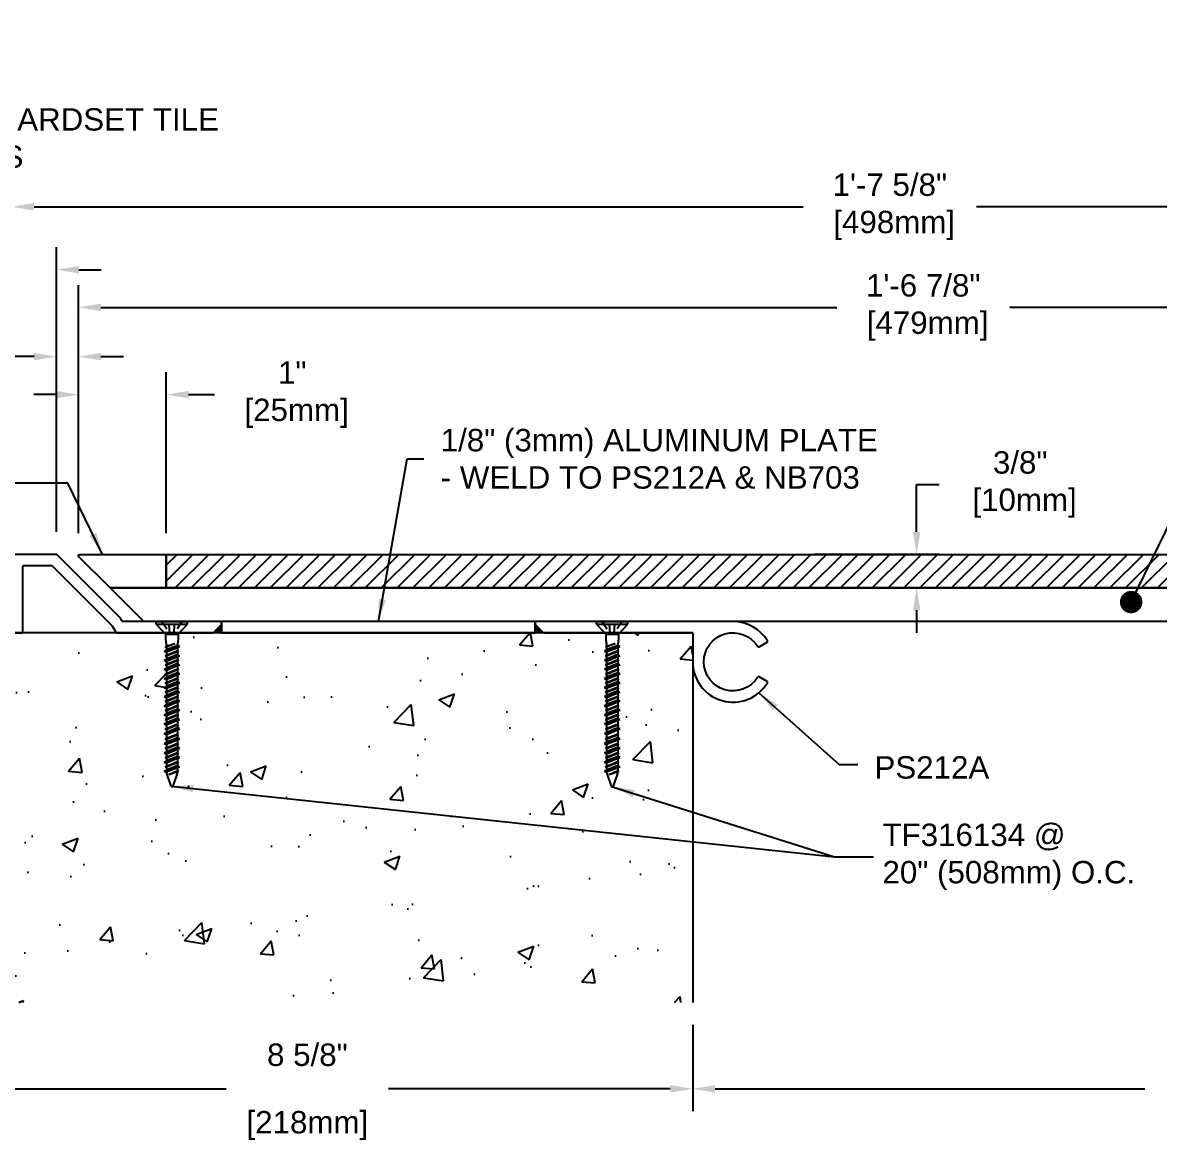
# Model space of a CAD drawing. Header units: inches. Extents: x -16.1 to 44.6, y -3.3 to 9.1.
# Drawn here: x -9.48 to 3.21, y -3.34 to 9.14 of the extents above; entities that cross this region are included whole.
import ezdxf

# ---------------------------------------------------------------- set-up
doc = ezdxf.new("R2010")
doc.units = ezdxf.units.IN
doc.header["$MEASUREMENT"] = 0
doc.linetypes.add('DASHED', pattern=[0.75, 0.5, -0.25])
for name, color, linetype in [('Anchors', 4, 'Continuous'), ('Conditions', 1, 'Continuous'), ('Dimensions', 3, 'Continuous'), ('Metals', 7, 'Continuous'), ('Text', 2, 'Continuous')]:
    doc.layers.add(name, color=color, linetype=linetype)
doc.styles.add('Arial', font='arial.ttf')
doc.dimstyles.new('Arial', dxfattribs={"dimtxt": 0.25, "dimasz": 0.25, "dimexe": 0.25, "dimexo": 0.25, "dimgap": 0.25, "dimtad": 0, "dimtih": 1, "dimtoh": 1, "dimdec": 4, "dimzin": 0, "dimdsep": 46, "dimlunit": 4, "dimtxsty": 'Arial', "dimcen": 0.1875, "dimadec": 0, "dimazin": 0, "dimtfac": 1, "dimtdec": 4, "dimtofl": 0, "dimtmove": 0, "dimatfit": 3, "dimfxl": 0, "dimfrac": 2, "dimtolj": 1, "dimtzin": 0, "dimarcsym": 0})

# ---------------------------------------------------------------- blocks, each defined once
blk = doc.blocks.new('*D0')
at = {"layer": 'Defpoints', "color": 0}
for p in [(-9.1, 6.385), (-9.6, 3.197), (-9.1, 3.207)]:
    blk.add_point(p, dxfattribs=at)
at = {"layer": 'Dimensions', "color": 0, "lineweight": -2}
for p, q in [((-9.6, 3.447), (-9.6, 6.635)), ((-9.1, 3.457), (-9.1, 6.635)), ((-9.85, 6.385), (-10.136, 6.385)), ((-8.85, 6.385), (-8.6, 6.385))]:
    blk.add_line(p, q, dxfattribs=at)
at = {"layer": 'Dimensions', "color": 0}
for points in [[(-9.85, 6.426), (-9.85, 6.343), (-9.6, 6.385)], [(-8.85, 6.426), (-8.85, 6.343), (-9.1, 6.385)]]:
    blk.add_solid(points, dxfattribs=at)
at = {"layer": 'Dimensions', "color": 0, "insert": (-11.006, 6.385), "char_height": 0.25, "attachment_point": 5, "style": 'Arial'}
blk.add_mtext('\\A1;1/2"\\P [13mm]', dxfattribs=at)
blk = doc.blocks.new('*D1')
at = {"layer": 'Defpoints', "color": 0}
for p in [(-2, -1.795), (10, -1.795), (10, -2.761)]:
    blk.add_point(p, dxfattribs=at)
at = {"layer": 'Dimensions', "color": 0, "lineweight": -2}
for p, q in [((-2, -2.045), (-2, -3.011)), ((10, -2.045), (10, -3.011)), ((-1.75, -2.761), (3.045, -2.761)), ((9.75, -2.761), (4.955, -2.761))]:
    blk.add_line(p, q, dxfattribs=at)
at = {"layer": 'Dimensions', "color": 0}
for points in [[(-1.75, -2.719), (-1.75, -2.802), (-2, -2.761)], [(9.75, -2.719), (9.75, -2.802), (10, -2.761)]]:
    blk.add_solid(points, dxfattribs=at)
at = {"layer": 'Dimensions', "color": 0, "insert": (4, -2.761), "char_height": 0.25, "attachment_point": 5, "style": 'Arial'}
blk.add_mtext("\\A1;1'\\P [305mm]", dxfattribs=at)
blk = doc.blocks.new('*D3')
at = {"layer": 'Defpoints', "color": 0}
for p in [(-0.891, 3.207), (0.499, 3.207), (-1.041, 2.832)]:
    blk.add_point(p, dxfattribs=at)
at = {"layer": 'Dimensions', "color": 0, "lineweight": -2}
for p, q in [((0.499, 3.457), (0.499, 3.987)), ((0.499, 3.987), (0.749, 3.987)), ((-0.641, 3.207), (0.749, 3.207)), ((-0.791, 2.832), (0.749, 2.832)), ((0.499, 2.582), (0.499, 2.332))]:
    blk.add_line(p, q, dxfattribs=at)
at = {"layer": 'Dimensions', "color": 0}
for points in [[(0.458, 3.457), (0.541, 3.457), (0.499, 3.207)], [(0.458, 2.582), (0.541, 2.582), (0.499, 2.832)]]:
    blk.add_solid(points, dxfattribs=at)
at = {"layer": 'Dimensions', "color": 0, "insert": (1.655, 3.987), "char_height": 0.25, "attachment_point": 5, "style": 'Arial'}
blk.add_mtext('\\A1;3/8"\\P [10mm]', dxfattribs=at)
blk = doc.blocks.new('*D4')
at = {"layer": 'Defpoints', "color": 0}
for p in [(10, 7.088), (-9.6, 3.197), (10, 3.207)]:
    blk.add_point(p, dxfattribs=at)
at = {"layer": 'Dimensions', "color": 0, "lineweight": -2}
for p, q in [((-9.6, 3.447), (-9.6, 7.338)), ((10, 3.457), (10, 7.338)), ((-9.35, 7.088), (-0.766, 7.088)), ((9.75, 7.088), (1.167, 7.088))]:
    blk.add_line(p, q, dxfattribs=at)
at = {"layer": 'Dimensions', "color": 0}
for points in [[(-9.35, 7.129), (-9.35, 7.046), (-9.6, 7.088)], [(9.75, 7.129), (9.75, 7.046), (10, 7.088)]]:
    blk.add_solid(points, dxfattribs=at)
at = {"layer": 'Dimensions', "color": 0, "insert": (0.2, 7.088), "char_height": 0.25, "attachment_point": 5, "style": 'Arial'}
blk.add_mtext('\\A1;1\'-7 5/8"\\P [498mm]', dxfattribs=at)
blk = doc.blocks.new('A$C63CB1885')
for p, q in [((-0.176, 0), (-0.175, 0.018)), ((-0.176, 0), (0.176, 0)), ((-0.176, 0), (-0.07, -0.113)), ((-0.163, 0.029), (0.163, 0.029)), ((0.07, -0.113), (0.176, 0)), ((0.176, 0), (0.175, 0.018)), ((-0.07, -0.113), (0.07, -0.113)), ((-0.07, -0.113), (-0.07, -0.18)), ((0.07, -0.113), (0.07, -0.18)), ((-0.086, -0.302), (0.086, -0.251)), ((-0.074, -0.251), (0.032, -0.215)), ((-0.074, -0.251), (-0.062, -0.245)), ((-0.074, -0.251), (-0.062, -0.257)), ((-0.069, -0.189), (-0.063, -0.215)), ((-0.062, -0.245), (0.032, -0.215)), ((0.032, -0.215), (-0.062, -0.257)), ((-0.062, -0.225), (-0.062, -0.245)), ((0.062, -0.238), (-0.062, -0.289)), ((0.062, -0.225), (0.062, -0.238)), ((0.086, -0.251), (0.062, -0.238)), ((0.086, -0.251), (0.062, -0.264)), ((0.069, -0.189), (0.063, -0.215)), ((-0.086, -0.302), (-0.062, -0.289)), ((-0.086, -0.302), (-0.062, -0.315)), ((-0.086, -0.403), (0.086, -0.353)), ((-0.074, -0.353), (0.074, -0.302)), ((-0.074, -0.353), (-0.062, -0.346)), ((-0.074, -0.353), (-0.062, -0.359)), ((-0.062, -0.257), (-0.062, -0.289)), ((0.062, -0.264), (-0.062, -0.315)), ((-0.062, -0.346), (0.062, -0.296)), ((0.062, -0.308), (-0.062, -0.359)), ((-0.062, -0.315), (-0.062, -0.346)), ((0.062, -0.34), (-0.062, -0.391)), ((-0.062, -0.359), (-0.062, -0.391)), ((0.062, -0.366), (-0.062, -0.416)), ((0.062, -0.264), (0.062, -0.296)), ((0.074, -0.302), (0.062, -0.296)), ((0.074, -0.302), (0.062, -0.308)), ((0.062, -0.308), (0.062, -0.34)), ((0.086, -0.353), (0.062, -0.34)), ((0.086, -0.353), (0.062, -0.366)), ((0.062, -0.366), (0.062, -0.397)), ((-0.086, -0.403), (-0.062, -0.391)), ((-0.086, -0.403), (-0.062, -0.416)), ((-0.086, -0.505), (0.086, -0.454)), ((-0.086, -0.505), (-0.062, -0.492)), ((-0.086, -0.505), (-0.062, -0.518)), ((-0.074, -0.454), (0.074, -0.403)), ((-0.074, -0.454), (-0.062, -0.448)), ((-0.074, -0.454), (-0.062, -0.46)), ((-0.074, -0.556), (0.074, -0.505)), ((-0.062, -0.448), (0.062, -0.397)), ((0.062, -0.41), (-0.062, -0.46)), ((-0.062, -0.416), (-0.062, -0.448)), ((0.062, -0.441), (-0.062, -0.492)), ((-0.062, -0.46), (-0.062, -0.492)), ((0.062, -0.467), (-0.062, -0.518)), ((-0.062, -0.55), (0.062, -0.499)), ((0.074, -0.403), (0.062, -0.397)), ((0.074, -0.403), (0.062, -0.41)), ((0.062, -0.41), (0.062, -0.441)), ((0.086, -0.454), (0.062, -0.441)), ((0.086, -0.454), (0.062, -0.467)), ((0.062, -0.467), (0.062, -0.499)), ((0.074, -0.505), (0.062, -0.499)), ((0.074, -0.505), (0.062, -0.511)), ((-0.086, -0.607), (0.086, -0.556)), ((-0.086, -0.607), (-0.062, -0.594)), ((-0.086, -0.607), (-0.062, -0.619)), ((-0.074, -0.556), (-0.062, -0.55)), ((-0.074, -0.556), (-0.062, -0.562)), ((-0.074, -0.657), (0.074, -0.607)), ((0.062, -0.511), (-0.062, -0.562)), ((-0.062, -0.518), (-0.062, -0.55)), ((0.062, -0.543), (-0.062, -0.594)), ((-0.062, -0.562), (-0.062, -0.594)), ((0.062, -0.569), (-0.062, -0.619)), ((-0.062, -0.651), (0.062, -0.6)), ((0.062, -0.613), (-0.062, -0.664)), ((-0.062, -0.619), (-0.062, -0.651)), ((0.062, -0.511), (0.062, -0.543)), ((0.086, -0.556), (0.062, -0.543)), ((0.086, -0.556), (0.062, -0.569)), ((0.062, -0.569), (0.062, -0.6)), ((0.074, -0.607), (0.062, -0.6)), ((0.074, -0.607), (0.062, -0.613)), ((0.062, -0.613), (0.062, -0.644)), ((-0.086, -0.708), (0.086, -0.657)), ((-0.086, -0.708), (-0.062, -0.695)), ((-0.086, -0.708), (-0.062, -0.721)), ((-0.086, -0.81), (0.086, -0.759)), ((-0.074, -0.657), (-0.062, -0.651)), ((-0.074, -0.657), (-0.062, -0.664)), ((-0.074, -0.759), (0.074, -0.708)), ((-0.074, -0.759), (-0.062, -0.753)), ((-0.074, -0.759), (-0.062, -0.765)), ((0.062, -0.644), (-0.062, -0.695)), ((-0.062, -0.664), (-0.062, -0.695)), ((0.062, -0.67), (-0.062, -0.721)), ((-0.062, -0.753), (0.062, -0.702)), ((0.062, -0.714), (-0.062, -0.765)), ((-0.062, -0.721), (-0.062, -0.753)), ((0.062, -0.746), (-0.062, -0.797)), ((0.086, -0.657), (0.062, -0.644)), ((0.086, -0.657), (0.062, -0.67)), ((0.062, -0.67), (0.062, -0.702)), ((0.074, -0.708), (0.062, -0.702)), ((0.074, -0.708), (0.062, -0.714)), ((0.062, -0.714), (0.062, -0.746)), ((0.086, -0.759), (0.062, -0.746)), ((0.086, -0.759), (0.062, -0.772)), ((-0.086, -0.81), (-0.062, -0.797)), ((-0.086, -0.81), (-0.062, -0.823)), ((-0.086, -0.911), (0.086, -0.86)), ((-0.074, -0.86), (0.074, -0.81)), ((-0.074, -0.86), (-0.062, -0.854)), ((-0.074, -0.86), (-0.062, -0.867)), ((-0.062, -0.765), (-0.062, -0.797)), ((0.062, -0.772), (-0.062, -0.823)), ((-0.062, -0.854), (0.062, -0.804)), ((0.062, -0.816), (-0.062, -0.867)), ((-0.062, -0.823), (-0.062, -0.854)), ((0.062, -0.848), (-0.062, -0.898)), ((-0.062, -0.867), (-0.062, -0.898)), ((0.062, -0.873), (-0.062, -0.924)), ((0.062, -0.772), (0.062, -0.804)), ((0.074, -0.81), (0.062, -0.804)), ((0.074, -0.81), (0.062, -0.816)), ((0.062, -0.816), (0.062, -0.848)), ((0.086, -0.86), (0.062, -0.848)), ((0.086, -0.86), (0.062, -0.873)), ((0.062, -0.873), (0.062, -0.905)), ((-0.086, -0.911), (-0.062, -0.898)), ((-0.086, -0.911), (-0.062, -0.924)), ((-0.086, -1.013), (0.086, -0.962)), ((-0.086, -1.013), (-0.062, -1)), ((-0.086, -1.013), (-0.062, -1.026)), ((-0.074, -0.962), (0.074, -0.911)), ((-0.074, -0.962), (-0.062, -0.956)), ((-0.074, -0.962), (-0.062, -0.968)), ((-0.074, -1.064), (0.074, -1.013)), ((-0.062, -0.956), (0.062, -0.905)), ((0.062, -0.917), (-0.062, -0.968)), ((-0.062, -0.924), (-0.062, -0.956)), ((0.062, -0.949), (-0.062, -1)), ((-0.062, -0.968), (-0.062, -1)), ((0.062, -0.975), (-0.062, -1.026)), ((-0.062, -1.057), (0.062, -1.007)), ((0.074, -0.911), (0.062, -0.905)), ((0.074, -0.911), (0.062, -0.917)), ((0.062, -0.917), (0.062, -0.949)), ((0.086, -0.962), (0.062, -0.949)), ((0.086, -0.962), (0.062, -0.975)), ((0.062, -0.975), (0.062, -1.007)), ((0.074, -1.013), (0.062, -1.007)), ((0.074, -1.013), (0.062, -1.019)), ((-0.086, -1.114), (0.086, -1.064)), ((-0.086, -1.114), (-0.062, -1.101)), ((-0.086, -1.114), (-0.062, -1.127)), ((-0.074, -1.064), (-0.062, -1.057)), ((-0.074, -1.064), (-0.062, -1.07)), ((-0.074, -1.171), (0.074, -1.121)), ((0.062, -1.019), (-0.062, -1.07)), ((-0.062, -1.026), (-0.062, -1.057)), ((0.062, -1.051), (-0.062, -1.101)), ((-0.062, -1.07), (-0.062, -1.101)), ((0.062, -1.077), (-0.062, -1.127)), ((-0.062, -1.165), (0.062, -1.115)), ((0.062, -1.127), (-0.062, -1.178)), ((-0.062, -1.127), (-0.062, -1.165)), ((0.062, -1.019), (0.062, -1.051)), ((0.086, -1.064), (0.062, -1.051)), ((0.086, -1.064), (0.062, -1.077)), ((0.062, -1.077), (0.062, -1.115)), ((0.074, -1.121), (0.062, -1.115)), ((0.074, -1.121), (0.062, -1.127)), ((0.062, -1.127), (0.062, -1.159)), ((-0.086, -1.222), (0.086, -1.171)), ((-0.086, -1.222), (-0.062, -1.209)), ((-0.086, -1.222), (-0.062, -1.235)), ((-0.074, -1.171), (-0.062, -1.165)), ((-0.074, -1.171), (-0.062, -1.178)), ((-0.074, -1.282), (0.074, -1.231)), ((0.062, -1.159), (-0.062, -1.209)), ((-0.062, -1.178), (-0.062, -1.209)), ((0.062, -1.184), (-0.062, -1.235)), ((-0.062, -1.275), (0.062, -1.225)), ((-0.062, -1.235), (-0.062, -1.275)), ((0.062, -1.237), (-0.062, -1.288)), ((0.086, -1.171), (0.062, -1.159)), ((0.086, -1.171), (0.062, -1.184)), ((0.062, -1.184), (0.062, -1.225)), ((0.074, -1.231), (0.062, -1.225)), ((0.074, -1.231), (0.062, -1.237)), ((0.062, -1.237), (0.062, -1.269)), ((-0.086, -1.332), (0.086, -1.282)), ((-0.086, -1.332), (-0.062, -1.319)), ((-0.086, -1.332), (-0.062, -1.345)), ((-0.086, -1.438), (0.086, -1.387)), ((-0.074, -1.282), (-0.062, -1.275)), ((-0.074, -1.282), (-0.062, -1.288)), ((-0.074, -1.387), (0.074, -1.336)), ((-0.074, -1.387), (-0.062, -1.381)), ((-0.074, -1.387), (-0.062, -1.393)), ((0.062, -1.269), (-0.062, -1.319)), ((-0.062, -1.288), (-0.062, -1.319)), ((0.062, -1.295), (-0.062, -1.345)), ((-0.062, -1.381), (0.062, -1.33)), ((0.062, -1.343), (-0.062, -1.393)), ((-0.062, -1.345), (-0.062, -1.381)), ((0.062, -1.374), (-0.062, -1.425)), ((-0.062, -1.393), (-0.062, -1.425)), ((0.086, -1.282), (0.062, -1.269)), ((0.086, -1.282), (0.062, -1.295)), ((0.062, -1.295), (0.062, -1.33)), ((0.074, -1.336), (0.062, -1.33)), ((0.074, -1.336), (0.062, -1.343)), ((0.062, -1.343), (0.062, -1.374)), ((0.086, -1.387), (0.062, -1.374)), ((0.086, -1.387), (0.062, -1.4)), ((-0.086, -1.438), (-0.062, -1.425)), ((-0.086, -1.438), (-0.062, -1.451)), ((-0.086, -1.54), (0.086, -1.489)), ((-0.074, -1.489), (0.074, -1.439)), ((-0.074, -1.489), (-0.062, -1.483)), ((-0.074, -1.489), (-0.062, -1.496)), ((0.062, -1.4), (-0.062, -1.451)), ((-0.062, -1.483), (0.062, -1.433)), ((0.062, -1.445), (-0.062, -1.496)), ((-0.062, -1.451), (-0.062, -1.483)), ((0.062, -1.477), (-0.062, -1.527)), ((-0.062, -1.496), (-0.062, -1.527)), ((0.062, -1.502), (-0.062, -1.553)), ((0.062, -1.4), (0.062, -1.433)), ((0.074, -1.439), (0.062, -1.433)), ((0.074, -1.439), (0.062, -1.445)), ((0.062, -1.445), (0.062, -1.477)), ((0.086, -1.489), (0.062, -1.477)), ((0.086, -1.489), (0.062, -1.502)), ((0.062, -1.502), (0.062, -1.535)), ((-0.086, -1.54), (-0.062, -1.527)), ((-0.086, -1.54), (-0.062, -1.553)), ((-0.086, -1.643), (0.086, -1.592)), ((-0.086, -1.643), (-0.062, -1.63)), ((-0.086, -1.643), (-0.062, -1.655)), ((-0.074, -1.592), (0.074, -1.541)), ((-0.074, -1.592), (-0.062, -1.586)), ((-0.074, -1.592), (-0.062, -1.598)), ((-0.062, -1.586), (0.062, -1.535)), ((0.062, -1.547), (-0.062, -1.598)), ((-0.062, -1.553), (-0.062, -1.586)), ((0.062, -1.579), (-0.062, -1.63)), ((-0.062, -1.598), (-0.062, -1.63)), ((0.062, -1.605), (-0.062, -1.655)), ((-0.034, -1.679), (0.062, -1.636)), ((-0.034, -1.679), (0.074, -1.643)), ((0.062, -1.649), (-0.034, -1.679)), ((0.074, -1.541), (0.062, -1.535)), ((0.074, -1.541), (0.062, -1.547)), ((0.062, -1.547), (0.062, -1.579)), ((0.086, -1.592), (0.062, -1.579)), ((0.086, -1.592), (0.062, -1.605)), ((0.062, -1.605), (0.062, -1.652)), ((0.074, -1.643), (0.062, -1.636)), ((0.074, -1.643), (0.062, -1.649)), ((-0.06, -1.668), (-0.01, -1.81)), ((0.06, -1.668), (0.01, -1.81))]:
    blk.add_line(p, q)
at = {"linetype": 'DASHED', "ltscale": 0.025}
for p, q in [((-0.113, 0.029), (-0.024, -0.106)), ((-0.024, -0.106), (-0.031, 0.028)), ((0.024, -0.106), (0.031, 0.029)), ((0.112, 0.029), (0.024, -0.106)), ((-0.024, -0.106), (0.024, -0.106))]:
    blk.add_line(p, q, dxfattribs=at)
for centre, radius, start, end in [((-0.163, 0.017), 0.0112, 90, 175), ((0.163, 0.017), 0.0112, 5, 90), ((-0.023, -0.18), 0.0465, 180, 191.9357), ((-0.109, -0.225), 0.0465, 0, 11.9357), ((0.109, -0.225), 0.0465, 168.0643, 180), ((0.023, -0.18), 0.0465, 348.0643, 0), ((-0.016, -1.652), 0.0465, 183.9476, 199.3058), ((0.016, -1.652), 0.0465, 340.6942, 0), ((0, -1.806), 0.0106, 204.1001, 335.8999)]:
    blk.add_arc(centre, radius, start, end)
blk = doc.blocks.new('TF316134')
blk.add_blockref('A$C63CB1885', (0, -0.0285))
blk = doc.blocks.new('NB703')
at = {"linetype": 'Continuous', "flags": 128}
blk.add_lwpolyline([(-0.552, 0), (0.553, 0, 0.414214), (0.563, 0.01), (0.563, 0.74, -0.414214), (0.573, 0.75), (0.882, 0.75, -0.198912), (0.889, 0.747), (1.555, 0.08, -0.065543), (1.557, 0.078), (1.599, 0.005, 0.267949), (1.608, 0), (2.686, 0, 0.198912), (2.693, 0.003), (2.78, 0.09), (2.78, 0.115, 0.414214), (2.77, 0.125), (1.68, 0.125, -0.267949), (1.671, 0.13), (1.657, 0.155, 0.065543), (1.655, 0.157), (0.94, 0.872, 0.198912), (0.933, 0.875), (0.447, 0.875, 0.414214), (0.437, 0.865), (0.437, 0.135, -0.414214), (0.428, 0.125), (-0.552, 0.125, 0.414214), (-0.562, 0.115), (-0.562, 0.01, 0.414214)], format="xyb", close=True, dxfattribs=at)
blk = doc.blocks.new('NB7375')
at = {"linetype": 'Continuous', "flags": 128}
blk.add_lwpolyline([(-0.302, 0.375, 0.414214), (-0.317, 0.36), (-0.317, 0.015, 0.414214), (-0.302, 0), (0.302, 0, 0.198912), (0.312, 0.004), (0.658, 0.349, 0.668179), (0.647, 0.375)], format="xyb", close=True, dxfattribs=at)
blk = doc.blocks.new('*D11')
at = {"layer": 'Defpoints', "color": 0}
for p in [(-8.854, 5.414), (-9.1, 3.207), (-8.854, 3.192)]:
    blk.add_point(p, dxfattribs=at)
at = {"layer": 'Dimensions', "color": 0, "lineweight": -2}
for p, q in [((-9.1, 3.457), (-9.1, 5.664)), ((-8.854, 3.442), (-8.854, 5.664)), ((-9.35, 5.414), (-9.636, 5.414)), ((-8.604, 5.414), (-8.354, 5.414))]:
    blk.add_line(p, q, dxfattribs=at)
at = {"layer": 'Dimensions', "color": 0}
for points in [[(-9.35, 5.456), (-9.35, 5.373), (-9.1, 5.414)], [(-8.604, 5.456), (-8.604, 5.373), (-8.854, 5.414)]]:
    blk.add_solid(points, dxfattribs=at)
at = {"layer": 'Dimensions', "color": 0, "insert": (-10.409, 5.414), "char_height": 0.25, "attachment_point": 5, "style": 'Arial'}
blk.add_mtext('\\A1;1/4"\\P [6mm]', dxfattribs=at)
blk = doc.blocks.new('*D12')
at = {"layer": 'Defpoints', "color": 0}
for p in [(-10.6, 2.342), (-2, -1.795), (-2, -2.761)]:
    blk.add_point(p, dxfattribs=at)
at = {"layer": 'Dimensions', "color": 0, "lineweight": -2}
for p, q in [((-10.6, 2.092), (-10.6, -3.011)), ((-2, -2.045), (-2, -3.011)), ((-10.35, -2.761), (-7.206, -2.761)), ((-2.25, -2.761), (-5.394, -2.761))]:
    blk.add_line(p, q, dxfattribs=at)
at = {"layer": 'Dimensions', "color": 0}
for points in [[(-10.35, -2.719), (-10.35, -2.802), (-10.6, -2.761)], [(-2.25, -2.719), (-2.25, -2.802), (-2, -2.761)]]:
    blk.add_solid(points, dxfattribs=at)
at = {"layer": 'Dimensions', "color": 0, "char_height": 0.25, "attachment_point": 5, "style": 'Arial'}
for s, insert in [('\\A1;8 5/8"', (-6.3, -2.382)), ('\\A1;[218mm]', (-6.3, -3.171))]:
    blk.add_mtext(s, dxfattribs=dict(at, insert=insert))
blk = doc.blocks.new('*D13')
at = {"layer": 'Defpoints', "color": 0}
for p in [(-8.854, 4.99), (-8.854, 3.192), (-7.875, 3.192)]:
    blk.add_point(p, dxfattribs=at)
at = {"layer": 'Dimensions', "color": 0, "lineweight": -2}
for p, q in [((-8.854, 3.442), (-8.854, 5.24)), ((-7.875, 3.442), (-7.875, 5.24)), ((-9.104, 4.99), (-9.354, 4.99)), ((-7.625, 4.99), (-7.338, 4.99))]:
    blk.add_line(p, q, dxfattribs=at)
at = {"layer": 'Dimensions', "color": 0}
for points in [[(-9.104, 5.032), (-9.104, 4.949), (-8.854, 4.99)], [(-7.625, 5.032), (-7.625, 4.949), (-7.875, 4.99)]]:
    blk.add_solid(points, dxfattribs=at)
at = {"layer": 'Dimensions', "color": 0, "insert": (-6.469, 4.99), "char_height": 0.25, "attachment_point": 5, "style": 'Arial'}
blk.add_mtext('\\A1;1"\\P [25mm]', dxfattribs=at)
blk = doc.blocks.new('*D14')
at = {"layer": 'Defpoints', "color": 0}
for p in [(-8.854, 5.964), (-8.854, 3.192), (10, 3.207)]:
    blk.add_point(p, dxfattribs=at)
at = {"layer": 'Dimensions', "color": 0, "lineweight": -2}
for p, q in [((-8.854, 3.442), (-8.854, 6.214)), ((10, 3.457), (10, 6.214)), ((-8.604, 5.964), (-0.393, 5.964)), ((9.75, 5.964), (1.54, 5.964))]:
    blk.add_line(p, q, dxfattribs=at)
at = {"layer": 'Dimensions', "color": 0}
for points in [[(-8.604, 6.006), (-8.604, 5.923), (-8.854, 5.964)], [(9.75, 6.006), (9.75, 5.923), (10, 5.964)]]:
    blk.add_solid(points, dxfattribs=at)
at = {"layer": 'Dimensions', "color": 0, "insert": (0.573, 5.964), "char_height": 0.25, "attachment_point": 5, "style": 'Arial'}
blk.add_mtext('\\A1;1\'-6 7/8"\\P [479mm]', dxfattribs=at)
blk = doc.blocks.new('weldment')
blk.add_hatch(color=253).paths.add_polyline_path([(3.572, 16.361), (3.572, 16.28, 0.118995), (3.607, 16.271), (3.61, 16.271, 0.139759), (3.65, 16.283)])
blk.add_lwpolyline([(3.65, 16.283, -0.272822), (3.572, 16.28), (3.572, 16.361), (3.65, 16.283)], format="xyb")
blk = doc.blocks.new('PS212A')
at = {"linetype": 'Continuous', "flags": 128}
blk.add_lwpolyline([(0.45, 0.125), (-1.747, 0.125, 0.414214), (-1.757, 0.115), (-1.757, 0.094, 0.198912), (-1.754, 0.087), (-1.67, 0.003, 0.198912), (-1.663, 0), (-0.01, 0, -0.414214), (0, -0.01), (0, -0.325, 0.758338), (0.834, -0.559, 0.420887), (0.831, -0.545), (0.74, -0.492, 0.405496), (0.726, -0.496, -3.520953), (0.726, -0.154, 0.405496), (0.74, -0.158), (0.831, -0.105, 0.420887), (0.834, -0.091, 0.261868)], format="xyb", close=True, dxfattribs=at)

msp = doc.modelspace()

# ---------------------------------------------------------------- hatches: boundary and pattern name
at = {"layer": 'Conditions'}
h = msp.add_hatch(dxfattribs=at)
h.set_pattern_fill('ANSI31', color=256, style=0)
h.paths.add_polyline_path([(9.75, 3.20675), (-7.87505, 3.20675), (-7.87505, 2.83175), (9.75, 2.83175)])
h = msp.add_hatch(dxfattribs=at)
h.set_pattern_fill('AR-CONC', color=256, scale=0.25, style=0)
h.paths.add_polyline_path([(-2, 2.32176, 0.41421356), (-2.01, 2.33175), (-2.81385, 2.33175), (-2.829, 2.31575), (-2.829, 2.2438), (-2.83549, 2.21307, 0.13295553), (-2.83413, 2.18881), (-2.8125, 2.17716), (-2.8365, 2.16424), (-2.8365, 2.13254), (-2.82348, 2.12553), (-2.8365, 2.12022), (-2.8365, 2.08852), (-2.8125, 2.0756), (-2.985, 2.02482), (-2.96099, 2.03775), (-2.96099, 2.06944), (-2.97402, 2.07645), (-2.96099, 2.08176), (-2.96099, 2.11345), (-2.985, 2.12638), (-2.961, 2.1393), (-2.961, 2.171), (-2.97244, 2.17716), (-2.96743, 2.17986, 0.27305065), (-2.96311, 2.22693, -0.0696153), (-2.96749, 2.23904), (-2.95605, 2.18491), (-2.86666, 2.21361), (-2.961, 2.171), (-2.961, 2.1393), (-2.8365, 2.19009), (-2.8365, 2.20832), (-2.83001, 2.23904, 0.05212645), (-2.829, 2.24866), (-2.829, 2.31575), (-2.9685, 2.31575), (-2.9685, 2.24866, 0.128787), (-2.96639, 2.22519, -0.0696153), (-2.96201, 2.21307), (-2.9685, 2.2438), (-2.9685, 2.31575), (-2.98365, 2.33175), (-7.72726, 2.33175), (-7.74241, 2.31575), (-7.74241, 2.2438), (-7.74891, 2.21307, 0.13295553), (-7.74754, 2.18881), (-7.72591, 2.17716), (-7.74991, 2.16424), (-7.74991, 2.13254), (-7.73689, 2.12553), (-7.74991, 2.12022), (-7.74991, 2.08852), (-7.72591, 2.0756), (-7.89841, 2.02482), (-7.8744, 2.03775), (-7.8744, 2.06944), (-7.88743, 2.07645), (-7.8744, 2.08176), (-7.8744, 2.11345), (-7.89841, 2.12638), (-7.87441, 2.1393), (-7.87441, 2.171), (-7.88585, 2.17716), (-7.88084, 2.17986, 0.27305065), (-7.87652, 2.22693, -0.0696153), (-7.88091, 2.23904), (-7.86946, 2.18491), (-7.78007, 2.21361), (-7.87441, 2.171), (-7.87441, 2.1393), (-7.74991, 2.19009), (-7.74991, 2.20832), (-7.74342, 2.23904, 0.05212645), (-7.74241, 2.24866), (-7.74241, 2.31575), (-7.88191, 2.31575), (-7.88191, 2.24866, 0.128787), (-7.8798, 2.22519, -0.0696153), (-7.87542, 2.21307), (-7.88191, 2.2438), (-7.88191, 2.31575), (-7.89706, 2.33175), (-10.0244, 2.33175, 0.27897821), (-10.03508, 2.28481), (-10.01344, 2.27316), (-10.03744, 2.26024), (-10.03744, 2.22854), (-10.02442, 2.22153), (-10.03744, 2.21622), (-10.03744, 2.18452), (-10.01344, 2.1716), (-10.03744, 2.15867), (-10.03744, 2.12698), (-10.02442, 2.11997), (-10.03744, 2.11465), (-10.03744, 2.08296), (-10.01344, 2.07004), (-10.03744, 2.05711), (-10.03744, 2.02542), (-10.02442, 2.0184), (-10.03744, 2.01309), (-10.03744, 1.9814), (-10.01344, 1.96847), (-10.03744, 1.95555), (-10.03744, 1.92386), (-10.02442, 1.91684), (-10.03744, 1.91153), (-10.03744, 1.87984), (-10.01344, 1.86691), (-10.03744, 1.85399), (-10.03744, 1.82229), (-10.02442, 1.81528), (-10.03744, 1.80997), (-10.03744, 1.77827), (-10.01344, 1.76535), (-10.03744, 1.75242), (-10.03744, 1.72073), (-10.02442, 1.71372), (-10.03744, 1.7084), (-10.03744, 1.67671), (-10.01344, 1.66379), (-10.03744, 1.65086), (-10.03744, 1.61917), (-10.02442, 1.61215), (-10.03744, 1.60684), (-10.03744, 1.57515), (-10.01344, 1.56222), (-10.03744, 1.5493), (-10.03744, 1.51761), (-10.02442, 1.51059), (-10.03744, 1.50528), (-10.03744, 1.47359), (-10.01344, 1.46066), (-10.03744, 1.44774), (-10.03744, 1.42386), (-10.02442, 1.41684), (-10.03744, 1.41153), (-10.03744, 1.37984), (-10.01344, 1.36691), (-10.03744, 1.35399), (-10.03744, 1.32229), (-10.02442, 1.31528), (-10.03744, 1.30997), (-10.03744, 1.27827), (-10.01344, 1.26535), (-10.03744, 1.25242), (-10.03744, 1.22073), (-10.02442, 1.21372), (-10.03744, 1.2084), (-10.03744, 1.17671), (-10.01344, 1.16379), (-10.03744, 1.15086), (-10.03744, 1.11917), (-10.02442, 1.11215), (-10.03744, 1.10684), (-10.03744, 1.07515), (-10.01344, 1.06222), (-10.03744, 1.0493), (-10.03744, 1.01761), (-10.02442, 1.01059), (-10.03744, 1.00528), (-10.03744, 0.97359), (-10.01344, 0.96066), (-10.03744, 0.94774), (-10.03744, 0.91604), (-10.026, 0.90988), (-10.03744, 0.90372), (-10.03744, 0.86318), (-10.08947, 0.71467, -0.70927499), (-10.10933, 0.713), (-10.16194, 0.86318), (-10.16194, 0.89695), (-10.18594, 0.90988), (-10.16194, 0.9228), (-10.16194, 0.9545), (-10.17497, 0.96151), (-10.16194, 0.96682), (-10.16194, 0.99852), (-10.18594, 1.01144), (-10.16194, 1.02437), (-10.16194, 1.05606), (-10.17497, 1.06307), (-10.16194, 1.06839), (-10.16194, 1.10008), (-10.18594, 1.113), (-10.16194, 1.12593), (-10.16194, 1.15762), (-10.17497, 1.16464), (-10.16194, 1.16995), (-10.16194, 1.20164), (-10.18594, 1.21457), (-10.16194, 1.22749), (-10.16194, 1.25919), (-10.17497, 1.2662), (-10.16194, 1.27151), (-10.16194, 1.3032), (-10.18594, 1.31613), (-10.16194, 1.32905), (-10.16194, 1.36075), (-10.17497, 1.36776), (-10.16194, 1.37307), (-10.16194, 1.39695), (-10.18594, 1.40988), (-10.16194, 1.4228), (-10.16194, 1.4545), (-10.17497, 1.46151), (-10.16194, 1.46682), (-10.16194, 1.49852), (-10.18594, 1.51144), (-10.16194, 1.52437), (-10.16194, 1.55606), (-10.17497, 1.56307), (-10.16194, 1.56839), (-10.16194, 1.60008), (-10.18594, 1.613), (-10.16194, 1.62593), (-10.16194, 1.65762), (-10.17497, 1.66464), (-10.16194, 1.66995), (-10.16194, 1.70164), (-10.18594, 1.71457), (-10.16194, 1.72749), (-10.16194, 1.75919), (-10.17497, 1.7662), (-10.16194, 1.77151), (-10.16194, 1.8032), (-10.18594, 1.81613), (-10.16194, 1.82905), (-10.16194, 1.86075), (-10.17497, 1.86776), (-10.16194, 1.87307), (-10.16194, 1.90477), (-10.18594, 1.91769), (-10.16194, 1.93062), (-10.16194, 1.96231), (-10.17497, 1.96932), (-10.16194, 1.97464), (-10.16194, 2.00633), (-10.18594, 2.01925), (-10.16194, 2.03218), (-10.16194, 2.06387), (-10.17497, 2.07089), (-10.16194, 2.0762), (-10.16194, 2.10789), (-10.18594, 2.12082), (-10.16194, 2.13374), (-10.16194, 2.16544), (-10.17497, 2.17245), (-10.16194, 2.17776), (-10.16194, 2.20945), (-10.18594, 2.22238), (-10.16194, 2.2353), (-10.16194, 2.267), (-10.17339, 2.27316), (-10.16837, 2.27586, 0.33696155), (-10.17499, 2.33175), (-10.74969, 2.33175), (-10.74969, 2.83175), (-14.76564, 2.83175), (-14.76564, -1.79548), (-2, -1.79548)])
h.paths.add_polyline_path([(-7.8218, 0.61795), (-7.87643, 0.77388), (-7.89841, 0.78572), (-7.8743, 0.7987), (-7.8743, 0.83037), (-7.8744, 0.83033), (-7.88743, 0.83735), (-7.87431, 0.8427), (-7.87431, 0.875), (-7.89841, 0.88798), (-7.87431, 0.90095), (-7.87431, 0.93263), (-7.8744, 0.9326), (-7.88743, 0.93961), (-7.87431, 0.94496), (-7.87432, 0.97727), (-7.89841, 0.99024), (-7.87432, 1.00321), (-7.87432, 1.03489), (-7.8744, 1.03486), (-7.88743, 1.04187), (-7.87432, 1.04722), (-7.87432, 1.0829), (-7.89841, 1.09587), (-7.87433, 1.10884), (-7.87433, 1.14052), (-7.8744, 1.14049), (-7.88743, 1.1475), (-7.87433, 1.15285), (-7.87433, 1.19304), (-7.89841, 1.206), (-7.87433, 1.21896), (-7.87434, 1.25064), (-7.8744, 1.25062), (-7.88743, 1.25763), (-7.87434, 1.26297), (-7.87434, 1.30092), (-7.89841, 1.31388), (-7.87434, 1.32684), (-7.87435, 1.35852), (-7.8744, 1.3585), (-7.88743, 1.36551), (-7.87435, 1.37085), (-7.87435, 1.40249), (-7.89841, 1.41544), (-7.87435, 1.4284), (-7.87435, 1.46008), (-7.8744, 1.46006), (-7.88743, 1.46707), (-7.87435, 1.47241), (-7.87436, 1.50405), (-7.89841, 1.517), (-7.87436, 1.52996), (-7.87436, 1.56164), (-7.8744, 1.56162), (-7.88743, 1.56863), (-7.87436, 1.57397), (-7.87436, 1.60562), (-7.89841, 1.61857), (-7.87437, 1.63151), (-7.87437, 1.6632), (-7.8744, 1.66319), (-7.88743, 1.6702), (-7.87437, 1.67552), (-7.87437, 1.70719), (-7.89841, 1.72013), (-7.87437, 1.73307), (-7.87438, 1.76476), (-7.8744, 1.76475), (-7.88743, 1.77176), (-7.87438, 1.77708), (-7.87438, 1.80875), (-7.89841, 1.82169), (-7.87438, 1.83463), (-7.87438, 1.86632), (-7.8744, 1.86631), (-7.88743, 1.87332), (-7.87439, 1.87864), (-7.87439, 1.91032), (-7.89841, 1.92325), (-7.87439, 1.93619), (-7.87439, 1.96788), (-7.8744, 1.96787), (-7.88743, 1.97488), (-7.87439, 1.9802), (-7.8744, 2.0119), (-7.74991, 2.06267), (-7.74991, 2.03098), (-7.73689, 2.02397), (-7.74991, 2.01865), (-7.74991, 1.98696), (-7.72591, 1.97404), (-7.74991, 1.96111), (-7.74991, 1.92942), (-7.73689, 1.9224), (-7.74991, 1.91709), (-7.74991, 1.8854), (-7.72591, 1.87247), (-7.74991, 1.85955), (-7.74991, 1.82786), (-7.73689, 1.82084), (-7.74991, 1.81553), (-7.74991, 1.78384), (-7.72591, 1.77091), (-7.74991, 1.75799), (-7.74991, 1.72629), (-7.73689, 1.71928), (-7.74991, 1.71397), (-7.74991, 1.68227), (-7.72591, 1.66935), (-7.74991, 1.65642), (-7.74991, 1.62473), (-7.73689, 1.61772), (-7.74991, 1.6124), (-7.74991, 1.58071), (-7.72591, 1.56779), (-7.74991, 1.55486), (-7.74991, 1.52317), (-7.73689, 1.51615), (-7.74991, 1.51084), (-7.74991, 1.47915), (-7.72591, 1.46622), (-7.74991, 1.4533), (-7.74991, 1.42161), (-7.73689, 1.41459), (-7.74991, 1.40928), (-7.74991, 1.37759), (-7.72591, 1.36466), (-7.74991, 1.35174), (-7.74991, 1.31373), (-7.73689, 1.30671), (-7.74991, 1.3014), (-7.74991, 1.26971), (-7.72591, 1.25678), (-7.74991, 1.24386), (-7.74991, 1.2036), (-7.73689, 1.19658), (-7.74991, 1.19127), (-7.74991, 1.15958), (-7.72591, 1.14665), (-7.74991, 1.13373), (-7.74991, 1.09797), (-7.73689, 1.09095), (-7.74991, 1.08564), (-7.74991, 1.05395), (-7.72591, 1.04102), (-7.74991, 1.0281), (-7.74991, 0.9957), (-7.73689, 0.98869), (-7.74991, 0.98338), (-7.74991, 0.95168), (-7.72591, 0.93876), (-7.74991, 0.92583), (-7.74991, 0.89344), (-7.73689, 0.88643), (-7.74991, 0.88112), (-7.74991, 0.84942), (-7.72591, 0.8365), (-7.74991, 0.82357), (-7.74991, 0.79188), (-7.73847, 0.78572), (-7.74991, 0.77955), (-7.74991, 0.76813), (-7.80194, 0.61961, -0.70927499)], flags=16)
h.paths.add_polyline_path([(-2.985, 0.78572), (-2.96089, 0.7987), (-2.96089, 0.83037), (-2.96099, 0.83033), (-2.97402, 0.83735), (-2.9609, 0.8427), (-2.9609, 0.875), (-2.985, 0.88798), (-2.9609, 0.90095), (-2.9609, 0.93263), (-2.96099, 0.9326), (-2.97402, 0.93961), (-2.9609, 0.94496), (-2.96091, 0.97727), (-2.985, 0.99024), (-2.96091, 1.00321), (-2.96091, 1.03489), (-2.96099, 1.03486), (-2.97402, 1.04187), (-2.96091, 1.04722), (-2.96091, 1.0829), (-2.985, 1.09587), (-2.96092, 1.10884), (-2.96092, 1.14052), (-2.96099, 1.14049), (-2.97402, 1.1475), (-2.96092, 1.15285), (-2.96092, 1.19304), (-2.985, 1.206), (-2.96092, 1.21896), (-2.96093, 1.25064), (-2.96099, 1.25062), (-2.97402, 1.25763), (-2.96093, 1.26297), (-2.96093, 1.30092), (-2.985, 1.31388), (-2.96093, 1.32684), (-2.96093, 1.35852), (-2.96099, 1.3585), (-2.97402, 1.36551), (-2.96094, 1.37085), (-2.96094, 1.40249), (-2.985, 1.41544), (-2.96094, 1.4284), (-2.96094, 1.46008), (-2.96099, 1.46006), (-2.97402, 1.46707), (-2.96094, 1.47241), (-2.96095, 1.50405), (-2.985, 1.517), (-2.96095, 1.52996), (-2.96095, 1.56164), (-2.96099, 1.56162), (-2.97402, 1.56863), (-2.96095, 1.57397), (-2.96095, 1.60562), (-2.985, 1.61857), (-2.96096, 1.63151), (-2.96096, 1.6632), (-2.96099, 1.66319), (-2.97402, 1.6702), (-2.96096, 1.67552), (-2.96096, 1.70719), (-2.985, 1.72013), (-2.96096, 1.73307), (-2.96097, 1.76476), (-2.96099, 1.76475), (-2.97402, 1.77176), (-2.96097, 1.77708), (-2.96097, 1.80875), (-2.985, 1.82169), (-2.96097, 1.83463), (-2.96097, 1.86632), (-2.96099, 1.86631), (-2.97402, 1.87332), (-2.96097, 1.87864), (-2.96098, 1.91032), (-2.985, 1.92325), (-2.96098, 1.93619), (-2.96098, 1.96788), (-2.96099, 1.96787), (-2.97402, 1.97488), (-2.96098, 1.9802), (-2.96099, 2.0119), (-2.8365, 2.06267), (-2.8365, 2.03098), (-2.82348, 2.02397), (-2.8365, 2.01865), (-2.8365, 1.98696), (-2.8125, 1.97404), (-2.8365, 1.96111), (-2.8365, 1.92942), (-2.82348, 1.9224), (-2.8365, 1.91709), (-2.8365, 1.8854), (-2.8125, 1.87247), (-2.8365, 1.85955), (-2.8365, 1.82786), (-2.82348, 1.82084), (-2.8365, 1.81553), (-2.8365, 1.78384), (-2.8125, 1.77091), (-2.8365, 1.75799), (-2.8365, 1.72629), (-2.82348, 1.71928), (-2.8365, 1.71397), (-2.8365, 1.68227), (-2.8125, 1.66935), (-2.8365, 1.65642), (-2.8365, 1.62473), (-2.82348, 1.61772), (-2.8365, 1.6124), (-2.8365, 1.58071), (-2.8125, 1.56779), (-2.8365, 1.55486), (-2.8365, 1.52317), (-2.82348, 1.51615), (-2.8365, 1.51084), (-2.8365, 1.47915), (-2.8125, 1.46622), (-2.8365, 1.4533), (-2.8365, 1.42161), (-2.82348, 1.41459), (-2.8365, 1.40928), (-2.8365, 1.37759), (-2.8125, 1.36466), (-2.8365, 1.35174), (-2.8365, 1.31373), (-2.82348, 1.30671), (-2.8365, 1.3014), (-2.8365, 1.26971), (-2.8125, 1.25678), (-2.8365, 1.24386), (-2.8365, 1.2036), (-2.82348, 1.19658), (-2.8365, 1.19127), (-2.8365, 1.15958), (-2.8125, 1.14665), (-2.8365, 1.13373), (-2.8365, 1.09797), (-2.82348, 1.09095), (-2.8365, 1.08564), (-2.8365, 1.05395), (-2.8125, 1.04102), (-2.8365, 1.0281), (-2.8365, 0.9957), (-2.82348, 0.98869), (-2.8365, 0.98338), (-2.8365, 0.95168), (-2.8125, 0.93876), (-2.8365, 0.92583), (-2.8365, 0.89344), (-2.82348, 0.88643), (-2.8365, 0.88112), (-2.8365, 0.84942), (-2.8125, 0.8365), (-2.8365, 0.82357), (-2.8365, 0.79188), (-2.82506, 0.78572), (-2.8365, 0.77955), (-2.8365, 0.76813), (-2.88853, 0.61961, -0.70927499), (-2.90839, 0.61795), (-2.96301, 0.77388)], flags=16)
h.paths.add_polyline_path([(-14.8622, 1.37575), (-13.47578, 1.37575), (-13.47578, 2.31024), (-14.8622, 2.31024)], flags=9)
h.paths.add_polyline_path([(-14.14881, -0.17131), (-11.20219, -0.17131), (-11.20219, 0.76497), (-14.14881, 0.76497)], flags=24)
h.paths.add_polyline_path([(-12.5783, 1.05293), (-11.38543, 1.05293), (-11.38543, 1.56811), (-12.5783, 1.56811)], flags=24)

# ---------------------------------------------------------------- linework, layer by layer
for points in [[(-8.50005, 2.83175), (9.75, 2.83175), (9.75, 2.45675), (-8.12505, 2.45675)], [(-7.25719, 2.33175), (-3.75719, 2.33175), (-3.75719, 2.45675), (-7.25719, 2.45675)]]:
    msp.add_lwpolyline(points, close=True)
for q in [(-10.75, 2.33175), (-2, -1.79548)]:
    msp.add_line((-2, 2.33175), q, dxfattribs=at)
msp.add_lwpolyline([(-7.87505, 3.20675), (9.75, 3.20675), (9.75, 2.83175), (-7.87505, 2.83175)], close=True, dxfattribs=at)

# ---------------------------------------------------------------- block references
for name, p in [('NB703', (-10.03719, 2.33175)), ('PS212A', (-2, 2.33175))]:
    msp.add_blockref(name, p)
at = {"xscale": -1}
msp.add_blockref('NB7375', (-8.19194, 2.83175), dxfattribs=at)
at = {"layer": 'Anchors'}
for p in [(-7.81216, 2.45675), (-2.89875, 2.45675)]:
    msp.add_blockref('TF316134', p, dxfattribs=at)
at = {"layer": 'Metals', "xscale": -1}
msp.add_blockref('weldment', (-3.6852, -13.93938), dxfattribs=at)
at = {"layer": 'Metals'}
msp.add_blockref('weldment', (-7.32976, -13.93916), dxfattribs=at)

# ---------------------------------------------------------------- texts
at = {"layer": 'Text', "insert": (-15.81318, 9.12572), "char_height": 0.1875, "width": 9.1131594, "attachment_point": 1, "style": 'Arial'}
msp.add_mtext('{\\H1.6667x;\\LNBRL-12x3/8"\\P\\H0.80002x;\\lNO-BUMP FLOOR TO WALL SYSTEM\\Pw/3/8" RECESS FOR TERRAZZO OR HARDSET TILE\\PMILL FINISH ALUMINUM EXTRUSIONS\\PMILL FINISH ALUMINUM PLATE\\P100% MOVEMENT}', dxfattribs=at)
at = {"layer": 'Text', "char_height": 0.25, "style": 'Arial'}
for s, insert, attachment_point in [('1/8" (3mm) ALUMINUM PLATE\\P- WELD TO PS212A & NB703', (-4.81196, 4.27207), 4), ('\\A1;PS212A', (0.02854, 0.95307), 1), ('TF316134 @\\P20" (508mm) O.C.', (0.11774, -0.17077), 4)]:
    msp.add_mtext(s, dxfattribs=dict(at, insert=insert, attachment_point=attachment_point))

# ---------------------------------------------------------------- dimensions: what is measured, and where the dimension line sits
at = {"layer": 'Dimensions'}
for base, p1, p2, picture, middle in [((10, 7.08778), (-9.59969, 3.19675), (10, 3.20675), '*D4', (0.20015, 7.08778)), ((-9.09969, 6.38463), (-9.59969, 3.19675), (-9.09969, 3.20675), '*D0', (-11.00573, 6.38463)), ((-8.85384, 5.96448), (10, 3.20675), (-8.85384, 3.19175), '*D14', (0.57308, 5.96448)), ((-8.853835, 5.414233), (-9.099693, 3.206755), (-8.853835, 3.191755), '*D11', (-10.408612, 5.414233)), ((10, -2.76083), (-2, -1.79548), (10, -1.79548), '*D1', (4, -2.76083))]:
    dim = msp.add_linear_dim(base=base, p1=p1, p2=p2, dimstyle='Arial', override={"dimpost": '\\X'}, dxfattribs=at)
    dim.commit()
    dim.dimension.update_dxf_attribs({"geometry": picture, "text_midpoint": middle, "dimtype": 160})
for base, p1, p2, angle, picture, middle in [((-8.85384, 4.99031), (-7.87505, 3.19175), (-8.85384, 3.19175), 180, '*D13', (-6.46901, 4.99031)), ((0.49922, 3.20675), (-1.04101, 2.83175), (-0.89088, 3.20675), 90, '*D3', (1.65525, 3.98668))]:
    dim = msp.add_linear_dim(base=base, p1=p1, p2=p2, angle=angle, dimstyle='Arial', override={"dimpost": '\\X'}, dxfattribs=at)
    dim.commit()
    dim.dimension.update_dxf_attribs({"geometry": picture, "text_midpoint": middle, "dimtype": 160})
dim = msp.add_linear_dim(base=(-2, -2.76083), p1=(-10.59969, 2.34175), p2=(-2, -1.79548), dimstyle='Arial', override={"dimpost": '\\X'}, dxfattribs=at)
dim.commit()
dim.dimension.update_dxf_attribs({"geometry": '*D12', "text_midpoint": (-6.29985, -2.76083)})

# ---------------------------------------------------------------- leaders
at = {"layer": 'Text', "annotation_type": 0, "has_hookline": 1}
for points, override, hookline_direction, text_width in [([(-5.50719, 2.45675), (-5.18696, 4.27207), (-4.99946, 4.27207)], {"dimgap": 0.1875, "dimtad": 0}, 0, 4.82162), ([(2.89295, 2.67423), (3.68377, 4.29804), (3.97176, 4.29804)], {"dimgap": 0.1875, "dimtad": 0, "dimldrblk": 'Dot'}, 0, 3.04741), ([(-8.58507, 3.20675), (-8.97395, 4.00103), (-9.79323, 4.00103)], {"dimgap": 0.1875, "dimtad": 0}, 1, 2.56344), ([(-1.26218, 1.66096), (-0.36491, 0.85932), (-0.15896, 0.85932)], {"dimgap": 0.1875, "dimtad": 0}, 0, 1.25512), ([(-7.8218, 0.61795), (-0.41899, -0.17077), (-0.06976, -0.17077)], {"dimgap": 0.1875, "dimtad": 0}, 0, 2.78104)]:
    msp.add_leader(points, dimstyle='Arial', override=override, dxfattribs=dict(at, hookline_direction=hookline_direction, text_width=text_width))
at = {"layer": 'Text'}
msp.add_leader([(-2.89663, 0.61191), (-0.41899, -0.17077), (0.01753, -0.17077)], dimstyle='Arial', override={"dimgap": 0.25, "dimtad": 0}, dxfattribs=at)

doc.saveas('drawing.dxf')
